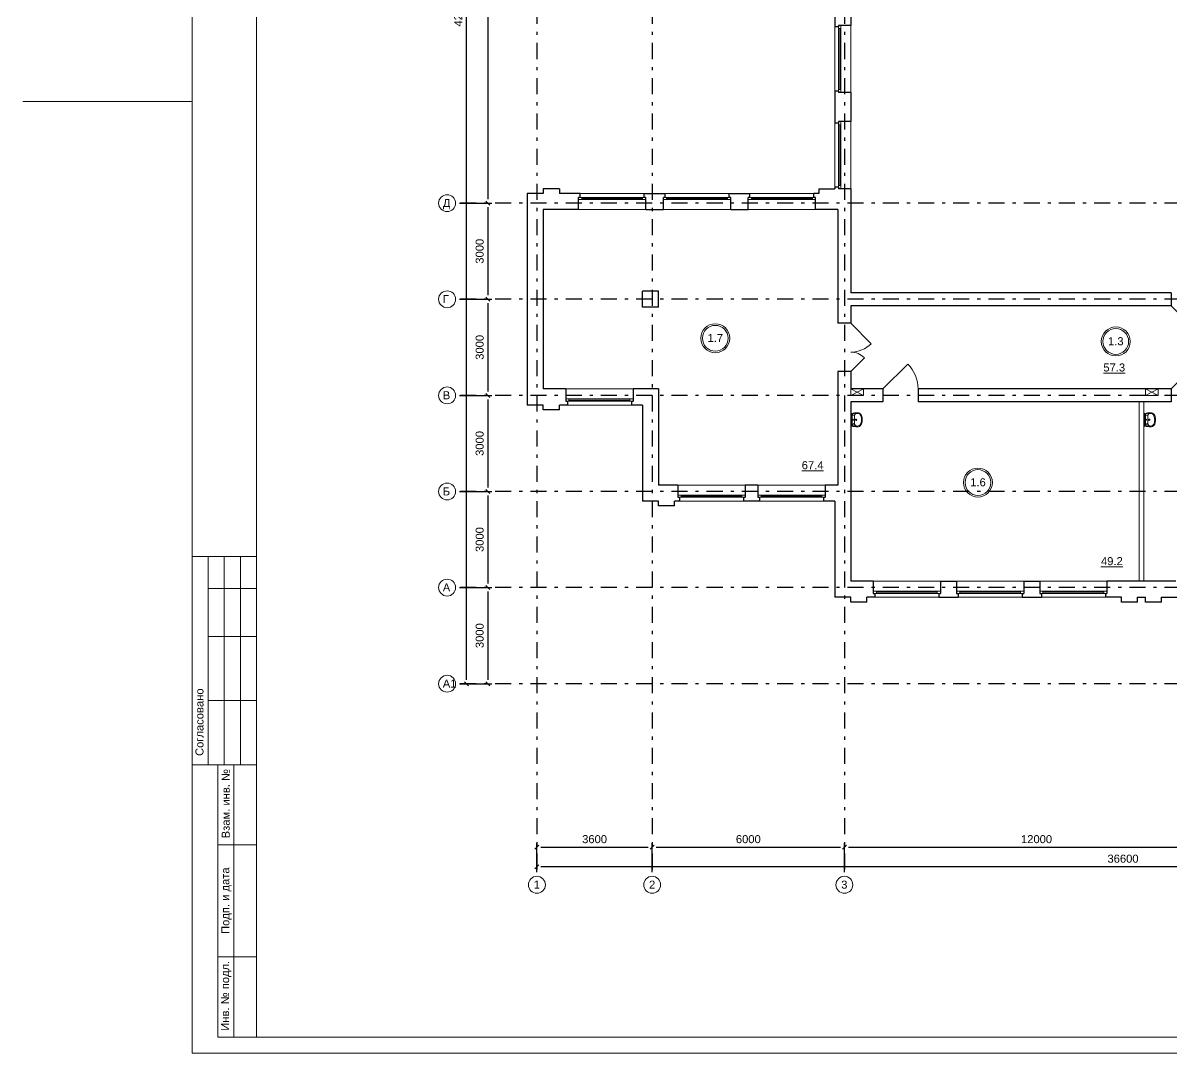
# Model space of a CAD drawing. Header units: metres. Extents: x -306 to 273, y -329 to 512.
# Drawn here: x -305.96 to -270.11, y 289.38 to 321.53 of the extents above; entities that cross this region are included whole.
import ezdxf
from ezdxf.enums import TextEntityAlignment as Align

# ---------------------------------------------------------------- set-up
doc = ezdxf.new("R2010")
doc.units = ezdxf.units.M
doc.header["$MEASUREMENT"] = 0
doc.linetypes.add('( Dashdot )', pattern=[1.001, 0.5, -0.25, 0.001, -0.25])
doc.layers.get('DEFPOINTS').update_dxf_attribs({"lineweight": 0})
doc.layers.add('Level 50', color=7, linetype='Continuous', lineweight=0)
doc.layers.add('Level 63', color=7, linetype='Continuous', lineweight=0)
doc.styles.add('Standard_0', font='arial.ttf')
doc.styles.add('Style-Arial', font='arial.ttf')
doc.dimstyles.get("Standard").update_dxf_attribs({"dimtxt": 0.00018, "dimasz": 0.00018, "dimexe": 0.0002, "dimexo": 0.0625, "dimgap": 9e-05, "dimtad": 0, "dimtih": 1, "dimtoh": 1, "dimdec": 4, "dimlfac": 1000, "dimzin": 0, "dimdsep": 46, "dimtxsty": 'Standard_0', "dimcen": 9e-05, "dimadec": 0, "dimazin": 0, "dimtfac": 1, "dimtdec": 4, "dimtofl": 0, "dimtmove": 0, "dimatfit": 0, "dimfxl": 0.01, "dimfxlon": 1, "dimtolj": 1, "dimtzin": 0, "dimarcsym": 0})

# ---------------------------------------------------------------- blocks, each defined once
blk = doc.blocks.new('*U1790')
at = {"color": 7, "linetype": 'Continuous', "lineweight": 13}
blk.add_line((-0.55, -0.389), (0.228, 0.389), dxfattribs=at)
at = {"color": 7, "linetype": 'Continuous', "lineweight": 0}
blk.add_arc((-0.55, -0.389), 1.1, 0, 45, dxfattribs=at)
blk = doc.blocks.new('ум9')
at = {"color": 252, "lineweight": 13}
for p, q in [((0.317, 0), (-0.317, 0)), ((-0.237, -0.059), (-0.19, -0.143)), ((0.228, -0.039), (-0.228, -0.039)), ((0.185, -0.156), (-0.171, -0.156)), ((0.046, -0.234), (-0.046, -0.234)), ((0.035, -0.08), (-0.035, -0.08)), ((0, -0.115), (0, -0.045)), ((0, -0.189), (0, -0.28)), ((0.237, -0.059), (0.19, -0.143))]:
    blk.add_line(p, q, dxfattribs=at)
for centre, radius in [((0, -0.234), 0.0351), ((0, -0.08), 0.0221), ((0, -0.234), 0.0221)]:
    blk.add_circle(centre, radius, dxfattribs=at)
for centre, radius, start, end in [((1.163, -0.334), 1.518, 167.32064, 178.65249), ((-0.135, -0.304), 0.22, 178.31195, 234.10428), ((-0.355, -0.298), 0.00065, 358.31195, 358.65249), ((0.089, -0.267), 0.429, 154.59774, 180.33488), ((-0.317, -0.001), 0.00065, 90, 167.32064), ((-0.135, -0.303), 0.18, 141.05038, 245.27182), ((-0.228, -0.117), 0.078, 90, 154.59774), ((-0.135, -0.303), 0.193, 141.05038, 147.74931), ((-0.181, -0.302), 0.159, 98.71112, 129.94245), ((-0.181, -0.302), 0.146, 86.15482, 129.94245), ((-0.035, -0.093), 0.452, 239.6448, 267.53684), ((-0.035, -0.093), 0.413, 244.88977, 267.53684), ((0, 0.104), 0.65, 265.1692, 274.8308), ((0, 0.104), 0.611, 265.1692, 274.8308), ((0.035, -0.093), 0.413, 272.46316, 300.3552), ((0.035, -0.093), 0.452, 272.46316, 300.3552), ((0.181, -0.302), 0.146, 50.05755, 93.84518), ((0.181, -0.302), 0.159, 50.05755, 81.28888), ((0.135, -0.303), 0.18, 294.72818, 38.94962), ((0.228, -0.117), 0.078, 25.40226, 90), ((0.135, -0.304), 0.22, 305.89572, 1.68805), ((0.135, -0.303), 0.193, 32.25069, 38.94962), ((-0.089, -0.267), 0.429, 359.66512, 25.40226), ((0.317, -0.001), 0.00065, 12.67936, 90), ((-1.163, -0.334), 1.518, 1.34751, 12.67936), ((0.355, -0.298), 0.00065, 181.34751, 181.68805)]:
    blk.add_arc(centre, radius, start, end, dxfattribs=at)
blk = doc.blocks.new('_Oblique-1')
at = {"color": 0, "linetype": 'ByBlock', "lineweight": -2}
blk.add_line((0.5, 0.5), (-0.5, -0.5), dxfattribs=at)
blk = doc.blocks.new('*D2295')
at = {"color": 0, "linetype": 'Continuous', "lineweight": -2, "transparency": 16777216}
for p, q in [((-289.91, 295.021), (-289.91, 295.927)), ((-289.785, 295.802), (-286.435, 295.802)), ((-286.31, 295.021), (-286.31, 295.927))]:
    blk.add_line(p, q, dxfattribs=at)
at = {"layer": 'DEFPOINTS', "color": 0, "linetype": 'Continuous', "lineweight": 0, "transparency": 16777216}
for p in [(-286.31, 295.802), (-289.91, 294.896), (-286.31, 294.896)]:
    blk.add_point(p, dxfattribs=at)
at = {"color": 0, "linetype": 'Continuous', "lineweight": -2, "transparency": 16777216, "xscale": 0.125, "yscale": 0.125, "zscale": 0.125, "rotation": 180}
blk.add_blockref('_Oblique-1', (-289.91, 295.802), dxfattribs=at)
at = {"color": 0, "linetype": 'Continuous', "lineweight": -2, "transparency": 16777216, "xscale": 0.125, "yscale": 0.125, "zscale": 0.125}
blk.add_blockref('_Oblique-1', (-286.31, 295.802), dxfattribs=at)
at = {"color": 0, "linetype": 'Continuous', "lineweight": 0, "transparency": 16777216, "insert": (-288.11, 296.055), "char_height": 0.25, "attachment_point": 5, "style": 'Style-Arial'}
blk.add_mtext('\\A1;3600', dxfattribs=at)
blk = doc.blocks.new('*D2296')
at = {"color": 0, "linetype": 'Continuous', "lineweight": -2, "transparency": 16777216}
for p, q in [((-289.91, 295.021), (-289.91, 295.318)), ((-253.435, 295.193), (-289.785, 295.193)), ((-253.31, 295.021), (-253.31, 295.318))]:
    blk.add_line(p, q, dxfattribs=at)
at = {"layer": 'DEFPOINTS', "color": 0, "linetype": 'Continuous', "lineweight": 0, "transparency": 16777216}
for p in [(-289.91, 295.193), (-289.91, 294.896), (-253.31, 294.896)]:
    blk.add_point(p, dxfattribs=at)
at = {"color": 0, "linetype": 'Continuous', "lineweight": -2, "transparency": 16777216, "xscale": 0.125, "yscale": 0.125, "zscale": 0.125, "rotation": 180}
blk.add_blockref('_Oblique-1', (-289.91, 295.193), dxfattribs=at)
at = {"color": 0, "linetype": 'Continuous', "lineweight": -2, "transparency": 16777216, "xscale": 0.125, "yscale": 0.125, "zscale": 0.125}
blk.add_blockref('_Oblique-1', (-253.31, 295.193), dxfattribs=at)
at = {"color": 0, "linetype": 'Continuous', "lineweight": 0, "transparency": 16777216, "insert": (-271.61, 295.446), "char_height": 0.25, "attachment_point": 5, "style": 'Style-Arial'}
blk.add_mtext('\\A1;36600', dxfattribs=at)
blk = doc.blocks.new('*D2298')
at = {"color": 0, "linetype": 'Continuous', "lineweight": -2, "transparency": 16777216}
for p, q in [((-292.327, 342.908), (-291.989, 342.908)), ((-292.114, 301.033), (-292.114, 342.783)), ((-292.327, 300.908), (-291.989, 300.908))]:
    blk.add_line(p, q, dxfattribs=at)
at = {"layer": 'DEFPOINTS', "color": 0, "linetype": 'Continuous', "lineweight": 0, "transparency": 16777216}
for p in [(-292.452, 342.908), (-292.114, 342.908), (-292.452, 300.908)]:
    blk.add_point(p, dxfattribs=at)
at = {"color": 0, "linetype": 'Continuous', "lineweight": -2, "transparency": 16777216, "xscale": 0.125, "yscale": 0.125, "zscale": 0.125}
for p, rotation in [((-292.114, 342.908), 90), ((-292.114, 300.908), 270)]:
    blk.add_blockref('_Oblique-1', p, dxfattribs=dict(at, rotation=rotation))
at = {"color": 0, "linetype": 'Continuous', "lineweight": 0, "transparency": 16777216, "insert": (-292.367, 321.908), "char_height": 0.25, "attachment_point": 5, "rotation": 90, "style": 'Style-Arial'}
blk.add_mtext('\\A1;42000', dxfattribs=at)
blk = doc.blocks.new('*U1662')
at = {"color": 7, "linetype": 'Continuous', "lineweight": 0}
blk.add_line((-42.05, 0), (-47.337, 0), dxfattribs=at)
at = {"color": 7, "linetype": 'Continuous', "lineweight": 0, "flags": 128}
blk.add_lwpolyline([(42.05, 29.7), (42.05, -29.7), (-42.05, -29.7), (-42.05, 29.7), (42.05, 29.7)], close=True, dxfattribs=at)
at = {"layer": 'Level 50', "color": 7, "linetype": 'Continuous', "lineweight": 13}
for p, q in [((-40.05, 29.2), (-40.05, -29.2)), ((41.55, -29.2), (-41.25, -29.2))]:
    blk.add_line(p, q, dxfattribs=at)
at = {"layer": 'Level 63', "color": 7, "linetype": 'Continuous', "lineweight": 13}
for p, q in [((-42.05, -14.2), (-40.05, -14.2)), ((-42.05, -14.2), (-42.05, -20.7)), ((-41.55, -14.2), (-41.55, -20.7)), ((-41.05, -14.2), (-41.05, -20.7)), ((-40.55, -14.2), (-40.55, -20.7)), ((-41.55, -15.2), (-40.05, -15.2)), ((-41.55, -16.7), (-40.05, -16.7)), ((-41.55, -18.7), (-40.05, -18.7)), ((-42.05, -20.7), (-40.05, -20.7)), ((-41.25, -20.7), (-40.05, -20.7)), ((-40.75, -29.2), (-40.75, -20.7)), ((-41.25, -23.2), (-40.05, -23.2)), ((-41.25, -26.7), (-40.05, -26.7))]:
    blk.add_line(p, q, dxfattribs=at)
at = {"layer": 'Level 63', "color": 7, "linetype": 'Continuous', "lineweight": 13, "flags": 128}
blk.add_lwpolyline([(-41.25, -29.2), (-41.25, -20.7)], dxfattribs=at)
at = {"layer": 'Level 63', "color": 7, "linetype": 'Continuous', "lineweight": 0, "style": 'Style-Arial'}
for s, p in [('Согласовано', (-41.826, -19.373)), ('Взам. инв. №', (-41.007, -21.916)), ('Подп. и дата', (-41.02, -24.945)), ('Инв. № подл.', (-41.025, -27.913))]:
    blk.add_text(s, height=0.25002, rotation=90, dxfattribs=at).set_placement(p, align=Align.MIDDLE_CENTER)
blk = doc.blocks.new('*U1747')
at = {"color": 7, "linetype": 'Continuous', "lineweight": 13}
for radius in [0.452, 0.402]:
    blk.add_circle((0, 0), radius, dxfattribs=at)
at = {"color": 7, "linetype": 'Continuous', "lineweight": 13, "style": 'Style-Arial'}
blk.add_text('1.3', height=0.25, dxfattribs=at).set_placement((-0.242, 0.133), align=Align.TOP_LEFT)
blk = doc.blocks.new('*U1773')
at = {"color": 7, "linetype": 'Continuous', "lineweight": 13}
for radius in [0.452, 0.402]:
    blk.add_circle((0, 0), radius, dxfattribs=at)
at = {"color": 7, "linetype": 'Continuous', "lineweight": 13, "style": 'Style-Arial'}
blk.add_text('1.6', height=0.25, dxfattribs=at).set_placement((-0.242, 0.133), align=Align.TOP_LEFT)
blk = doc.blocks.new('*U1772')
at = {"color": 7, "linetype": 'Continuous', "lineweight": 13}
for radius in [0.452, 0.402]:
    blk.add_circle((0, 0), radius, dxfattribs=at)
at = {"color": 7, "linetype": 'Continuous', "lineweight": 13, "style": 'Style-Arial'}
blk.add_text('1.7', height=0.25, dxfattribs=at).set_placement((-0.242, 0.133), align=Align.TOP_LEFT)
blk = doc.blocks.new('*U1792')
at = {"color": 7, "linetype": 'Continuous', "lineweight": 13}
for p, q in [((-0.2, 0.1), (0.2, -0.1)), ((0.2, 0.1), (-0.2, -0.1))]:
    blk.add_line(p, q, dxfattribs=at)
at = {"color": 7, "linetype": 'Continuous', "lineweight": 13, "flags": 128}
blk.add_lwpolyline([(-0.2, 0.1), (-0.2, -0.1), (0.2, -0.1), (0.2, 0.1), (-0.2, 0.1)], close=True, dxfattribs=at)
blk = doc.blocks.new('*D2429')
at = {"color": 0, "linetype": 'Continuous', "lineweight": -2, "transparency": 16777216}
for p, q in [((-286.31, 295.021), (-286.31, 295.927)), ((-286.185, 295.802), (-280.435, 295.802)), ((-280.31, 295.021), (-280.31, 295.927))]:
    blk.add_line(p, q, dxfattribs=at)
at = {"layer": 'DEFPOINTS', "color": 0, "linetype": 'Continuous', "lineweight": 0, "transparency": 16777216}
for p in [(-280.31, 295.802), (-286.31, 294.896), (-280.31, 294.896)]:
    blk.add_point(p, dxfattribs=at)
at = {"color": 0, "linetype": 'Continuous', "lineweight": -2, "transparency": 16777216, "xscale": 0.125, "yscale": 0.125, "zscale": 0.125, "rotation": 180}
blk.add_blockref('_Oblique-1', (-286.31, 295.802), dxfattribs=at)
at = {"color": 0, "linetype": 'Continuous', "lineweight": -2, "transparency": 16777216, "xscale": 0.125, "yscale": 0.125, "zscale": 0.125}
blk.add_blockref('_Oblique-1', (-280.31, 295.802), dxfattribs=at)
at = {"color": 0, "linetype": 'Continuous', "lineweight": 0, "transparency": 16777216, "insert": (-283.31, 296.055), "char_height": 0.25, "attachment_point": 5, "style": 'Style-Arial'}
blk.add_mtext('\\A1;6000', dxfattribs=at)
blk = doc.blocks.new('*D2430')
at = {"color": 0, "linetype": 'Continuous', "lineweight": -2, "transparency": 16777216}
for p, q in [((-280.31, 295.021), (-280.31, 295.927)), ((-280.185, 295.802), (-268.435, 295.802)), ((-268.31, 295.021), (-268.31, 295.927))]:
    blk.add_line(p, q, dxfattribs=at)
at = {"layer": 'DEFPOINTS', "color": 0, "linetype": 'Continuous', "lineweight": 0, "transparency": 16777216}
for p in [(-268.31, 295.802), (-280.31, 294.896), (-268.31, 294.896)]:
    blk.add_point(p, dxfattribs=at)
at = {"color": 0, "linetype": 'Continuous', "lineweight": -2, "transparency": 16777216, "xscale": 0.125, "yscale": 0.125, "zscale": 0.125, "rotation": 180}
blk.add_blockref('_Oblique-1', (-280.31, 295.802), dxfattribs=at)
at = {"color": 0, "linetype": 'Continuous', "lineweight": -2, "transparency": 16777216, "xscale": 0.125, "yscale": 0.125, "zscale": 0.125}
blk.add_blockref('_Oblique-1', (-268.31, 295.802), dxfattribs=at)
at = {"color": 0, "linetype": 'Continuous', "lineweight": 0, "transparency": 16777216, "insert": (-274.31, 296.055), "char_height": 0.25, "attachment_point": 5, "style": 'Style-Arial'}
blk.add_mtext('\\A1;12000', dxfattribs=at)
blk = doc.blocks.new('*D2435')
at = {"color": 0, "linetype": 'Continuous', "lineweight": -2, "transparency": 16777216}
for p, q in [((-292.327, 336.908), (-291.32, 336.908)), ((-291.445, 336.783), (-291.445, 316.033)), ((-292.327, 315.908), (-291.32, 315.908))]:
    blk.add_line(p, q, dxfattribs=at)
at = {"layer": 'DEFPOINTS', "color": 0, "linetype": 'Continuous', "lineweight": 0, "transparency": 16777216}
for p in [(-292.452, 336.908), (-292.452, 315.908), (-291.445, 315.908)]:
    blk.add_point(p, dxfattribs=at)
at = {"color": 0, "linetype": 'Continuous', "lineweight": -2, "transparency": 16777216, "xscale": 0.125, "yscale": 0.125, "zscale": 0.125}
for p, rotation in [((-291.445, 336.908), 90), ((-291.445, 315.908), 270)]:
    blk.add_blockref('_Oblique-1', p, dxfattribs=dict(at, rotation=rotation))
at = {"color": 0, "linetype": 'Continuous', "lineweight": 0, "transparency": 16777216, "insert": (-291.698, 326.408), "char_height": 0.25, "attachment_point": 5, "rotation": 90, "style": 'Style-Arial'}
blk.add_mtext('\\A1;21000', dxfattribs=at)
blk = doc.blocks.new('*D2436')
at = {"color": 0, "linetype": 'Continuous', "lineweight": -2, "transparency": 16777216}
for p, q in [((-292.327, 315.908), (-291.32, 315.908)), ((-291.445, 315.783), (-291.445, 313.033)), ((-292.327, 312.908), (-291.32, 312.908))]:
    blk.add_line(p, q, dxfattribs=at)
at = {"layer": 'DEFPOINTS', "color": 0, "linetype": 'Continuous', "lineweight": 0, "transparency": 16777216}
for p in [(-292.452, 315.908), (-292.452, 312.908), (-291.445, 312.908)]:
    blk.add_point(p, dxfattribs=at)
at = {"color": 0, "linetype": 'Continuous', "lineweight": -2, "transparency": 16777216, "xscale": 0.125, "yscale": 0.125, "zscale": 0.125}
for p, rotation in [((-291.445, 315.908), 90), ((-291.445, 312.908), 270)]:
    blk.add_blockref('_Oblique-1', p, dxfattribs=dict(at, rotation=rotation))
at = {"color": 0, "linetype": 'Continuous', "lineweight": 0, "transparency": 16777216, "insert": (-291.698, 314.408), "char_height": 0.25, "attachment_point": 5, "rotation": 90, "style": 'Style-Arial'}
blk.add_mtext('\\A1;3000', dxfattribs=at)
blk = doc.blocks.new('*D2437')
at = {"color": 0, "linetype": 'Continuous', "lineweight": -2, "transparency": 16777216}
for p, q in [((-292.327, 312.908), (-291.32, 312.908)), ((-291.445, 312.783), (-291.445, 310.033)), ((-292.327, 309.908), (-291.32, 309.908))]:
    blk.add_line(p, q, dxfattribs=at)
at = {"layer": 'DEFPOINTS', "color": 0, "linetype": 'Continuous', "lineweight": 0, "transparency": 16777216}
for p in [(-292.452, 312.908), (-292.452, 309.908), (-291.445, 309.908)]:
    blk.add_point(p, dxfattribs=at)
at = {"color": 0, "linetype": 'Continuous', "lineweight": -2, "transparency": 16777216, "xscale": 0.125, "yscale": 0.125, "zscale": 0.125}
for p, rotation in [((-291.445, 312.908), 90), ((-291.445, 309.908), 270)]:
    blk.add_blockref('_Oblique-1', p, dxfattribs=dict(at, rotation=rotation))
at = {"color": 0, "linetype": 'Continuous', "lineweight": 0, "transparency": 16777216, "insert": (-291.698, 311.408), "char_height": 0.25, "attachment_point": 5, "rotation": 90, "style": 'Style-Arial'}
blk.add_mtext('\\A1;3000', dxfattribs=at)
blk = doc.blocks.new('*D2438')
at = {"color": 0, "linetype": 'Continuous', "lineweight": -2, "transparency": 16777216}
for p, q in [((-292.327, 309.908), (-291.32, 309.908)), ((-291.445, 309.783), (-291.445, 307.033)), ((-292.327, 306.908), (-291.32, 306.908))]:
    blk.add_line(p, q, dxfattribs=at)
at = {"layer": 'DEFPOINTS', "color": 0, "linetype": 'Continuous', "lineweight": 0, "transparency": 16777216}
for p in [(-292.452, 309.908), (-292.452, 306.908), (-291.445, 306.908)]:
    blk.add_point(p, dxfattribs=at)
at = {"color": 0, "linetype": 'Continuous', "lineweight": -2, "transparency": 16777216, "xscale": 0.125, "yscale": 0.125, "zscale": 0.125}
for p, rotation in [((-291.445, 309.908), 90), ((-291.445, 306.908), 270)]:
    blk.add_blockref('_Oblique-1', p, dxfattribs=dict(at, rotation=rotation))
at = {"color": 0, "linetype": 'Continuous', "lineweight": 0, "transparency": 16777216, "insert": (-291.698, 308.408), "char_height": 0.25, "attachment_point": 5, "rotation": 90, "style": 'Style-Arial'}
blk.add_mtext('\\A1;3000', dxfattribs=at)
blk = doc.blocks.new('*D2448')
at = {"color": 0, "linetype": 'Continuous', "lineweight": -2, "transparency": 16777216}
for p, q in [((-292.327, 306.908), (-291.32, 306.908)), ((-291.445, 306.783), (-291.445, 304.033)), ((-292.327, 303.908), (-291.32, 303.908))]:
    blk.add_line(p, q, dxfattribs=at)
at = {"layer": 'DEFPOINTS', "color": 0, "linetype": 'Continuous', "lineweight": 0, "transparency": 16777216}
for p in [(-292.452, 306.908), (-292.452, 303.908), (-291.445, 303.908)]:
    blk.add_point(p, dxfattribs=at)
at = {"color": 0, "linetype": 'Continuous', "lineweight": -2, "transparency": 16777216, "xscale": 0.125, "yscale": 0.125, "zscale": 0.125}
for p, rotation in [((-291.445, 306.908), 90), ((-291.445, 303.908), 270)]:
    blk.add_blockref('_Oblique-1', p, dxfattribs=dict(at, rotation=rotation))
at = {"color": 0, "linetype": 'Continuous', "lineweight": 0, "transparency": 16777216, "insert": (-291.698, 305.408), "char_height": 0.25, "attachment_point": 5, "rotation": 90, "style": 'Style-Arial'}
blk.add_mtext('\\A1;3000', dxfattribs=at)
blk = doc.blocks.new('*D2449')
at = {"color": 0, "linetype": 'Continuous', "lineweight": -2, "transparency": 16777216}
for p, q in [((-292.327, 303.908), (-291.32, 303.908)), ((-291.445, 303.783), (-291.445, 301.033)), ((-292.327, 300.908), (-291.32, 300.908))]:
    blk.add_line(p, q, dxfattribs=at)
at = {"layer": 'DEFPOINTS', "color": 0, "linetype": 'Continuous', "lineweight": 0, "transparency": 16777216}
for p in [(-292.452, 303.908), (-292.452, 300.908), (-291.445, 300.908)]:
    blk.add_point(p, dxfattribs=at)
at = {"color": 0, "linetype": 'Continuous', "lineweight": -2, "transparency": 16777216, "xscale": 0.125, "yscale": 0.125, "zscale": 0.125}
for p, rotation in [((-291.445, 303.908), 90), ((-291.445, 300.908), 270)]:
    blk.add_blockref('_Oblique-1', p, dxfattribs=dict(at, rotation=rotation))
at = {"color": 0, "linetype": 'Continuous', "lineweight": 0, "transparency": 16777216, "insert": (-291.698, 302.408), "char_height": 0.25, "attachment_point": 5, "rotation": 90, "style": 'Style-Arial'}
blk.add_mtext('\\A1;3000', dxfattribs=at)

msp = doc.modelspace()

# ---------------------------------------------------------------- linework, layer by layer
at = {"color": 1, "linetype": '( Dashdot )'}
for p, q in [((-289.91041645, 342.90830687), (-289.91041645, 294.89642885)), ((-286.31041645, 342.90830687), (-286.31041645, 294.89642885)), ((-280.31041645, 342.90830687), (-280.31041645, 294.89642885)), ((-253.31041645, 315.90830687), (-292.45235175, 315.90830687)), ((-253.31041645, 312.90830687), (-292.45235175, 312.90830687)), ((-253.31041645, 309.90830687), (-292.45235175, 309.90830687)), ((-253.31041645, 306.90830687), (-292.45235175, 306.90830687)), ((-253.31041645, 303.90830687), (-292.45235175, 303.90830687)), ((-253.31041645, 300.90830687), (-292.45235175, 300.90830687))]:
    msp.add_line(p, q, dxfattribs=at)
at = {"color": 7, "linetype": 'Continuous', "lineweight": 30}
for p, q in [((-280.61041645, 322.40830687), (-280.61041645, 321.40830687)), ((-280.11041645, 322.35830687), (-280.11041645, 321.45830687)), ((-280.49041645, 321.40830687), (-280.61041645, 321.40830687)), ((-280.11041645, 321.45830687), (-280.49041645, 321.45830687)), ((-280.49041645, 321.45830687), (-280.49041645, 321.40830687)), ((-280.49041645, 319.40830687), (-280.61041645, 319.40830687)), ((-280.61041645, 319.40830687), (-280.61041645, 318.40830687)), ((-280.49041645, 319.40830687), (-280.49041645, 319.35830687)), ((-280.11041645, 319.35830687), (-280.49041645, 319.35830687)), ((-280.11041645, 319.35830687), (-280.11041645, 318.45830687)), ((-280.49041645, 318.40830687), (-280.61041645, 318.40830687)), ((-280.11041645, 318.45830687), (-280.49041645, 318.45830687)), ((-280.49041645, 318.45830687), (-280.49041645, 318.40830687)), ((-290.21041645, 316.20830687), (-290.21041645, 309.60830687)), ((-289.71041645, 316.20830687), (-290.21041645, 316.20830687)), ((-289.71041645, 316.35830687), (-289.71041645, 316.20830687)), ((-289.21041645, 316.35830687), (-289.71041645, 316.35830687)), ((-289.21041645, 316.35830687), (-289.21041645, 316.20830687)), ((-288.56041645, 316.20830687), (-289.21041645, 316.20830687)), ((-288.56041645, 316.08830687), (-288.56041645, 316.20830687)), ((-286.56041645, 316.08830687), (-286.56041645, 316.20830687)), ((-286.56041645, 316.20830687), (-285.91041645, 316.20830687)), ((-285.91041645, 316.08830687), (-285.91041645, 316.20830687)), ((-283.91041645, 316.08830687), (-283.91041645, 316.20830687)), ((-283.91041645, 316.20830687), (-283.26041645, 316.20830687)), ((-283.26041645, 316.08830687), (-283.26041645, 316.20830687)), ((-281.11041645, 316.20830687), (-281.26041645, 316.20830687)), ((-281.26041645, 316.08830687), (-281.26041645, 316.20830687)), ((-281.11041645, 316.35830687), (-280.61041645, 316.35830687)), ((-281.11041645, 316.35830687), (-281.11041645, 316.20830687)), ((-280.61041645, 316.40830687), (-280.61041645, 316.35830687)), ((-280.49041645, 316.40830687), (-280.61041645, 316.40830687)), ((-280.49041645, 316.40830687), (-280.49041645, 316.35830687)), ((-280.11041645, 316.35830687), (-280.49041645, 316.35830687)), ((-280.11041645, 316.35830687), (-280.11041645, 313.10830687)), ((-288.61041645, 315.70830687), (-288.61041645, 316.08830687)), ((-288.56041645, 316.08830687), (-288.61041645, 316.08830687)), ((-286.51041645, 316.08830687), (-286.56041645, 316.08830687)), ((-286.51041645, 315.70830687), (-286.51041645, 316.08830687)), ((-285.96041645, 315.70830687), (-285.96041645, 316.08830687)), ((-285.91041645, 316.08830687), (-285.96041645, 316.08830687)), ((-283.86041645, 316.08830687), (-283.91041645, 316.08830687)), ((-283.86041645, 315.70830687), (-283.86041645, 316.08830687)), ((-283.31041645, 315.70830687), (-283.31041645, 316.08830687)), ((-283.26041645, 316.08830687), (-283.31041645, 316.08830687)), ((-281.21041645, 316.08830687), (-281.26041645, 316.08830687)), ((-281.21041645, 315.70830687), (-281.21041645, 316.08830687)), ((-289.71041645, 315.70830687), (-289.71041645, 310.10830687)), ((-288.61041645, 315.70830687), (-289.71041645, 315.70830687)), ((-286.51041645, 315.70830687), (-285.96041645, 315.70830687)), ((-283.86041645, 315.70830687), (-283.31041645, 315.70830687)), ((-280.51041645, 315.70830687), (-281.21041645, 315.70830687)), ((-280.51041645, 315.70830687), (-280.51041645, 312.15830687)), ((-286.61041645, 312.65830687), (-286.61041645, 313.15830687)), ((-286.11041645, 313.15830687), (-286.61041645, 313.15830687)), ((-286.11041645, 312.65830687), (-286.11041645, 313.15830687)), ((-270.11041645, 313.10830687), (-280.11041645, 313.10830687)), ((-270.11041645, 313.10830687), (-270.11041645, 312.70830687)), ((-286.11041645, 312.65830687), (-286.61041645, 312.65830687)), ((-270.11041645, 312.70830687), (-280.11041645, 312.70830687)), ((-280.11041645, 312.70830687), (-280.11041645, 312.15830687)), ((-280.11041645, 312.15830687), (-280.51041645, 312.15830687)), ((-280.11041645, 310.65830687), (-280.51041645, 310.65830687)), ((-280.51041645, 310.65830687), (-280.51041645, 307.10830687)), ((-280.11041645, 310.65830687), (-280.11041645, 310.10830687)), ((-289.01041645, 310.10830687), (-289.71041645, 310.10830687)), ((-289.01041645, 310.10830687), (-289.01041645, 309.72830687)), ((-286.11041645, 310.10830687), (-286.91041645, 310.10830687)), ((-286.91041645, 310.10830687), (-286.91041645, 309.72830687)), ((-286.11041645, 310.10830687), (-286.11041645, 307.10830687)), ((-279.11041645, 310.10830687), (-280.11041645, 310.10830687)), ((-279.11041645, 310.10830687), (-279.11041645, 309.70830687)), ((-278.01041645, 310.10830687), (-278.01041645, 309.70830687)), ((-270.11041645, 310.10830687), (-278.01041645, 310.10830687)), ((-270.11041645, 310.10830687), (-270.11041645, 309.70830687)), ((-289.71041645, 309.60830687), (-290.21041645, 309.60830687)), ((-289.71041645, 309.45830687), (-289.71041645, 309.60830687)), ((-289.21041645, 309.45830687), (-289.71041645, 309.45830687)), ((-289.21041645, 309.45830687), (-289.21041645, 309.60830687)), ((-288.96041645, 309.60830687), (-289.21041645, 309.60830687)), ((-289.01041645, 309.72830687), (-288.96041645, 309.72830687)), ((-288.96041645, 309.72830687), (-288.96041645, 309.60830687)), ((-286.96041645, 309.72830687), (-286.96041645, 309.60830687)), ((-286.96041645, 309.72830687), (-286.91041645, 309.72830687)), ((-286.61041645, 309.60830687), (-286.96041645, 309.60830687)), ((-286.61041645, 309.60830687), (-286.61041645, 306.60830687)), ((-280.11041645, 309.70830687), (-280.11041645, 304.10830687)), ((-279.11041645, 309.70830687), (-280.11041645, 309.70830687)), ((-270.11041645, 309.70830687), (-278.01041645, 309.70830687)), ((-285.51041645, 307.10830687), (-286.11041645, 307.10830687)), ((-285.51041645, 307.10830687), (-285.51041645, 306.72830687)), ((-283.41041645, 307.10830687), (-283.41041645, 306.72830687)), ((-283.01041645, 307.10830687), (-283.41041645, 307.10830687)), ((-283.01041645, 307.10830687), (-283.01041645, 306.72830687)), ((-280.51041645, 307.10830687), (-280.91041645, 307.10830687)), ((-280.91041645, 307.10830687), (-280.91041645, 306.72830687)), ((-286.11041645, 306.60830687), (-286.61041645, 306.60830687)), ((-286.11041645, 306.45830687), (-286.11041645, 306.60830687)), ((-285.61041645, 306.45830687), (-285.61041645, 306.60830687)), ((-285.46041645, 306.60830687), (-285.61041645, 306.60830687)), ((-285.51041645, 306.72830687), (-285.46041645, 306.72830687)), ((-285.46041645, 306.72830687), (-285.46041645, 306.60830687)), ((-283.46041645, 306.72830687), (-283.46041645, 306.60830687)), ((-283.46041645, 306.72830687), (-283.41041645, 306.72830687)), ((-282.96041645, 306.60830687), (-283.46041645, 306.60830687)), ((-283.01041645, 306.72830687), (-282.96041645, 306.72830687)), ((-282.96041645, 306.72830687), (-282.96041645, 306.60830687)), ((-280.96041645, 306.72830687), (-280.96041645, 306.60830687)), ((-280.96041645, 306.72830687), (-280.91041645, 306.72830687)), ((-280.61041645, 306.60830687), (-280.96041645, 306.60830687)), ((-280.61041645, 306.60830687), (-280.61041645, 303.60830687)), ((-285.61041645, 306.45830687), (-286.11041645, 306.45830687)), ((-279.41041645, 304.10830687), (-280.11041645, 304.10830687)), ((-279.41041645, 304.10830687), (-279.41041645, 303.72830687)), ((-277.31041645, 304.10830687), (-277.31041645, 303.72830687)), ((-277.31041645, 304.10830687), (-276.81041645, 304.10830687)), ((-276.81041645, 304.10830687), (-276.81041645, 303.72830687)), ((-274.71041645, 304.10830687), (-274.71041645, 303.72830687)), ((-274.71041645, 304.10830687), (-274.21041645, 304.10830687)), ((-274.21041645, 304.10830687), (-274.21041645, 303.72830687)), ((-272.11041645, 304.10830687), (-272.11041645, 303.72830687)), ((-269.96041645, 304.10830687), (-272.11041645, 304.10830687)), ((-279.41041645, 303.72830687), (-279.36041645, 303.72830687)), ((-279.36041645, 303.72830687), (-279.36041645, 303.60830687)), ((-277.36041645, 303.72830687), (-277.36041645, 303.60830687)), ((-277.36041645, 303.72830687), (-277.31041645, 303.72830687)), ((-276.81041645, 303.72830687), (-276.76041645, 303.72830687)), ((-276.76041645, 303.72830687), (-276.76041645, 303.60830687)), ((-274.76041645, 303.72830687), (-274.76041645, 303.60830687)), ((-274.76041645, 303.72830687), (-274.71041645, 303.72830687)), ((-274.21041645, 303.72830687), (-274.16041645, 303.72830687)), ((-274.16041645, 303.72830687), (-274.16041645, 303.60830687)), ((-272.16041645, 303.72830687), (-272.16041645, 303.60830687)), ((-272.16041645, 303.72830687), (-272.11041645, 303.72830687)), ((-280.11041645, 303.60830687), (-280.61041645, 303.60830687)), ((-280.11041645, 303.45830687), (-280.11041645, 303.60830687)), ((-279.61041645, 303.45830687), (-280.11041645, 303.45830687)), ((-279.61041645, 303.45830687), (-279.61041645, 303.60830687)), ((-279.36041645, 303.60830687), (-279.61041645, 303.60830687)), ((-277.36041645, 303.60830687), (-276.76041645, 303.60830687)), ((-274.76041645, 303.60830687), (-274.16041645, 303.60830687)), ((-271.66041645, 303.60830687), (-272.16041645, 303.60830687)), ((-271.66041645, 303.45830687), (-271.66041645, 303.60830687)), ((-271.16041645, 303.45830687), (-271.66041645, 303.45830687)), ((-271.16041645, 303.45830687), (-271.16041645, 303.60830687)), ((-271.16041645, 303.60830687), (-270.91041645, 303.60830687)), ((-270.91041645, 303.45830687), (-270.91041645, 303.60830687)), ((-270.41041645, 303.45830687), (-270.91041645, 303.45830687)), ((-270.41041645, 303.45830687), (-270.41041645, 303.60830687)), ((-270.41041645, 303.60830687), (-269.91041645, 303.60830687))]:
    msp.add_line(p, q, dxfattribs=at)
at = {"color": 7, "linetype": 'Continuous', "lineweight": 0}
for p, q in [((-280.61041645, 321.40830687), (-280.61041645, 319.40830687)), ((-280.45541645, 321.35830687), (-280.45541645, 319.45830687)), ((-280.11041645, 321.45830687), (-280.11041645, 319.35830687)), ((-280.61041645, 318.40830687), (-280.61041645, 316.40830687)), ((-280.45541645, 318.35830687), (-280.45541645, 316.45830687)), ((-280.11041645, 318.45830687), (-280.11041645, 316.35830687)), ((-286.56041645, 316.20830687), (-288.56041645, 316.20830687)), ((-283.91041645, 316.20830687), (-285.91041645, 316.20830687)), ((-281.26041645, 316.20830687), (-283.26041645, 316.20830687)), ((-286.61041645, 316.05330687), (-288.51041645, 316.05330687)), ((-283.96041645, 316.05330687), (-285.86041645, 316.05330687)), ((-281.31041645, 316.05330687), (-283.21041645, 316.05330687)), ((-286.51041645, 315.70830687), (-288.61041645, 315.70830687)), ((-283.86041645, 315.70830687), (-285.96041645, 315.70830687)), ((-281.21041645, 315.70830687), (-283.31041645, 315.70830687)), ((-289.01041645, 310.10830687), (-286.91041645, 310.10830687)), ((-288.91041645, 309.76330687), (-287.01041645, 309.76330687)), ((-288.96041645, 309.60830687), (-286.96041645, 309.60830687)), ((-285.51041645, 307.10830687), (-283.41041645, 307.10830687)), ((-283.01041645, 307.10830687), (-280.91041645, 307.10830687)), ((-285.46041645, 306.60830687), (-283.46041645, 306.60830687)), ((-285.41041645, 306.76330687), (-283.51041645, 306.76330687)), ((-282.96041645, 306.60830687), (-280.96041645, 306.60830687)), ((-282.91041645, 306.76330687), (-281.01041645, 306.76330687)), ((-279.41041645, 304.10830687), (-277.31041645, 304.10830687)), ((-276.81041645, 304.10830687), (-274.71041645, 304.10830687)), ((-274.21041645, 304.10830687), (-272.11041645, 304.10830687)), ((-279.31041645, 303.76330687), (-277.41041645, 303.76330687)), ((-276.71041645, 303.76330687), (-274.81041645, 303.76330687)), ((-274.11041645, 303.76330687), (-272.21041645, 303.76330687)), ((-279.36041645, 303.60830687), (-277.36041645, 303.60830687)), ((-276.76041645, 303.60830687), (-274.76041645, 303.60830687)), ((-274.16041645, 303.60830687), (-272.16041645, 303.60830687))]:
    msp.add_line(p, q, dxfattribs=at)
at = {"color": 7, "linetype": 'Continuous', "lineweight": 13}
for p, q in [((-270.11041645, 312.70830687), (-269.33259899, 311.93048941)), ((-280.11041645, 312.15830687), (-279.47402034, 311.52191077)), ((-280.11041645, 310.65830687), (-279.68615238, 311.08257094)), ((-271.11041645, 309.70830687), (-271.11041645, 304.10830687)), ((-270.96041645, 309.70830687), (-270.96041645, 304.10830687))]:
    msp.add_line(p, q, dxfattribs=at)
at = {"color": 7, "linetype": 'Continuous', "lineweight": 13, "flags": 128}
for points in [[(-280.42041645, 321.45830687), (-280.42041645, 321.35830687), (-280.49041645, 321.35830687), (-280.49041645, 321.45830687), (-280.42041645, 321.45830687)], [(-280.42041645, 319.45830687), (-280.42041645, 319.35830687), (-280.49041645, 319.35830687), (-280.49041645, 319.45830687), (-280.42041645, 319.45830687)], [(-280.42041645, 318.45830687), (-280.42041645, 318.35830687), (-280.49041645, 318.35830687), (-280.49041645, 318.45830687), (-280.42041645, 318.45830687)], [(-280.42041645, 316.45830687), (-280.42041645, 316.35830687), (-280.49041645, 316.35830687), (-280.49041645, 316.45830687), (-280.42041645, 316.45830687)], [(-288.51041645, 316.01830687), (-288.61041645, 316.01830687), (-288.61041645, 316.08830687), (-288.51041645, 316.08830687), (-288.51041645, 316.01830687)], [(-286.51041645, 316.01830687), (-286.61041645, 316.01830687), (-286.61041645, 316.08830687), (-286.51041645, 316.08830687), (-286.51041645, 316.01830687)], [(-285.86041645, 316.01830687), (-285.96041645, 316.01830687), (-285.96041645, 316.08830687), (-285.86041645, 316.08830687), (-285.86041645, 316.01830687)], [(-283.86041645, 316.01830687), (-283.96041645, 316.01830687), (-283.96041645, 316.08830687), (-283.86041645, 316.08830687), (-283.86041645, 316.01830687)], [(-283.21041645, 316.01830687), (-283.31041645, 316.01830687), (-283.31041645, 316.08830687), (-283.21041645, 316.08830687), (-283.21041645, 316.01830687)], [(-281.21041645, 316.01830687), (-281.31041645, 316.01830687), (-281.31041645, 316.08830687), (-281.21041645, 316.08830687), (-281.21041645, 316.01830687)], [(-289.01041645, 309.79830687), (-288.91041645, 309.79830687), (-288.91041645, 309.72830687), (-289.01041645, 309.72830687), (-289.01041645, 309.79830687)], [(-287.01041645, 309.79830687), (-286.91041645, 309.79830687), (-286.91041645, 309.72830687), (-287.01041645, 309.72830687), (-287.01041645, 309.79830687)], [(-285.51041645, 306.79830687), (-285.41041645, 306.79830687), (-285.41041645, 306.72830687), (-285.51041645, 306.72830687), (-285.51041645, 306.79830687)], [(-283.51041645, 306.79830687), (-283.41041645, 306.79830687), (-283.41041645, 306.72830687), (-283.51041645, 306.72830687), (-283.51041645, 306.79830687)], [(-283.01041645, 306.79830687), (-282.91041645, 306.79830687), (-282.91041645, 306.72830687), (-283.01041645, 306.72830687), (-283.01041645, 306.79830687)], [(-281.01041645, 306.79830687), (-280.91041645, 306.79830687), (-280.91041645, 306.72830687), (-281.01041645, 306.72830687), (-281.01041645, 306.79830687)], [(-279.41041645, 303.79830687), (-279.31041645, 303.79830687), (-279.31041645, 303.72830687), (-279.41041645, 303.72830687), (-279.41041645, 303.79830687)], [(-277.41041645, 303.79830687), (-277.31041645, 303.79830687), (-277.31041645, 303.72830687), (-277.41041645, 303.72830687), (-277.41041645, 303.79830687)], [(-276.81041645, 303.79830687), (-276.71041645, 303.79830687), (-276.71041645, 303.72830687), (-276.81041645, 303.72830687), (-276.81041645, 303.79830687)], [(-274.81041645, 303.79830687), (-274.71041645, 303.79830687), (-274.71041645, 303.72830687), (-274.81041645, 303.72830687), (-274.81041645, 303.79830687)], [(-274.21041645, 303.79830687), (-274.11041645, 303.79830687), (-274.11041645, 303.72830687), (-274.21041645, 303.72830687), (-274.21041645, 303.79830687)], [(-272.21041645, 303.79830687), (-272.11041645, 303.79830687), (-272.11041645, 303.72830687), (-272.21041645, 303.72830687), (-272.21041645, 303.79830687)]]:
    msp.add_lwpolyline(points, close=True, dxfattribs=at)
at = {"color": 7, "linetype": 'Continuous', "lineweight": 0, "flags": 128}
for points in [[(-280.49041645, 319.45830687), (-280.42041645, 319.45830687), (-280.42041645, 321.35830687), (-280.49041645, 321.35830687), (-280.49041645, 319.45830687)], [(-280.49041645, 316.45830687), (-280.42041645, 316.45830687), (-280.42041645, 318.35830687), (-280.49041645, 318.35830687), (-280.49041645, 316.45830687)], [(-288.51041645, 316.08830687), (-288.51041645, 316.01830687), (-286.61041645, 316.01830687), (-286.61041645, 316.08830687), (-288.51041645, 316.08830687)], [(-285.86041645, 316.08830687), (-285.86041645, 316.01830687), (-283.96041645, 316.01830687), (-283.96041645, 316.08830687), (-285.86041645, 316.08830687)], [(-283.21041645, 316.08830687), (-283.21041645, 316.01830687), (-281.31041645, 316.01830687), (-281.31041645, 316.08830687), (-283.21041645, 316.08830687)], [(-287.01041645, 309.72830687), (-287.01041645, 309.79830687), (-288.91041645, 309.79830687), (-288.91041645, 309.72830687), (-287.01041645, 309.72830687)], [(-283.51041645, 306.72830687), (-283.51041645, 306.79830687), (-285.41041645, 306.79830687), (-285.41041645, 306.72830687), (-283.51041645, 306.72830687)], [(-281.01041645, 306.72830687), (-281.01041645, 306.79830687), (-282.91041645, 306.79830687), (-282.91041645, 306.72830687), (-281.01041645, 306.72830687)], [(-277.41041645, 303.72830687), (-277.41041645, 303.79830687), (-279.31041645, 303.79830687), (-279.31041645, 303.72830687), (-277.41041645, 303.72830687)], [(-274.81041645, 303.72830687), (-274.81041645, 303.79830687), (-276.71041645, 303.79830687), (-276.71041645, 303.72830687), (-274.81041645, 303.72830687)], [(-272.21041645, 303.72830687), (-272.21041645, 303.79830687), (-274.11041645, 303.79830687), (-274.11041645, 303.72830687), (-272.21041645, 303.72830687)]]:
    msp.add_lwpolyline(points, close=True, dxfattribs=at)
at = {"color": 7, "linetype": 'Continuous', "lineweight": 13}
for centre in [(-292.7157072, 315.90830687), (-292.7157072, 312.90830687), (-292.7157072, 309.90830687), (-292.7157072, 306.90830687), (-292.7157072, 303.90830687), (-292.7157072, 300.90830687), (-289.91041645, 294.63307341), (-286.31041645, 294.63307341), (-280.31041645, 294.63307341)]:
    msp.add_circle(centre, 0.26335544, dxfattribs=at)
at = {"color": 7, "linetype": 'Continuous', "lineweight": 0}
for centre, radius, start, end in [((-280.11041645, 312.15830687), 0.9, 270, 315), ((-280.11041645, 310.65830687), 0.6, 45, 90)]:
    msp.add_arc(centre, radius, start, end, dxfattribs=at)

# ---------------------------------------------------------------- block references
at = {"color": 7, "linetype": 'Continuous', "lineweight": 13}
for name, p in [('*U1772', (-284.3413184, 311.69245551)), ('*U1747', (-271.83633163, 311.59169714)), ('*U1790', (-278.56044047, 310.49718678)), ('*U1790', (-269.56044047, 310.49718678)), ('*U1792', (-279.91041245, 310.00827433)), ('*U1792', (-270.71041245, 310.00827433)), ('*U1773', (-276.13910202, 307.18827622))]:
    msp.add_blockref(name, p, dxfattribs=at)
at = {"color": 252, "lineweight": 13, "xscale": 0.6221590909090893, "yscale": 0.6221590909090893, "zscale": 0.6221590909090893, "rotation": 90}
for p in [(-280.09167179, 309.14829339), (-270.93675965, 309.14829339)]:
    msp.add_blockref('ум9', p, dxfattribs=at)
at = {"layer": 'Level 50', "color": 7, "linetype": 'Continuous', "lineweight": 13}
msp.add_blockref('*U1662', (-258.62132496, 319.08055446), dxfattribs=at)

# ---------------------------------------------------------------- texts
at = {"color": 7, "linetype": 'Continuous', "lineweight": 30, "style": 'Style-Arial'}
for s, p in [('Д', (-292.8497987, 316.0375695)), ('Г', (-292.8497987, 313.0375695)), ('В', (-292.8497987, 310.0375695)), ('Б', (-292.8497987, 307.0375695)), ('А', (-292.8497987, 304.0375695)), ('А1', (-292.8497987, 301.0375695)), ('1', (-290.01010927, 294.76233604)), ('2', (-286.41010927, 294.76233604)), ('3', (-280.41010927, 294.76233604))]:
    msp.add_text(s, height=0.25, dxfattribs=at).set_placement(p, align=Align.TOP_LEFT)
at = {"color": 7, "linetype": 'Continuous', "lineweight": 13, "style": 'Style-Arial'}
for s, p in [('%%u57.3%%U', (-272.22342191, 310.90423911)), ('%%u67.4%%U', (-281.64174073, 307.85357459)), ('%%u49.2%%U', (-272.29745532, 304.85929173))]:
    msp.add_text(s, height=0.25, dxfattribs=at).set_placement(p, align=Align.TOP_LEFT)

# ---------------------------------------------------------------- dimensions: what is measured, and where the dimension line sits
at = {"color": 5, "linetype": 'Continuous', "lineweight": 0}
for base, p1, p2, angle, picture, middle in [((-292.11432047, 342.90830687), (-292.45235175, 300.90830687), (-292.45235175, 342.90830687), 90, '*D2298', (-292.36696372, 321.90830687)), ((-291.44505678, 315.90830687), (-292.45235175, 336.90830687), (-292.45235175, 315.90830687), 270, '*D2435', (-291.69770003, 326.40830687)), ((-291.44505678, 312.90830687), (-292.45235175, 315.90830687), (-292.45235175, 312.90830687), 270, '*D2436', (-291.6977853, 314.40830687)), ((-291.44505678, 309.90830687), (-292.45235175, 312.90830687), (-292.45235175, 309.90830687), 270, '*D2437', (-291.6977853, 311.40830687)), ((-291.44505678, 306.90830687), (-292.45235175, 309.90830687), (-292.45235175, 306.90830687), 270, '*D2438', (-291.6977853, 308.40830687)), ((-291.44505678, 303.90830687), (-292.45235175, 306.90830687), (-292.45235175, 303.90830687), 270, '*D2448', (-291.6977853, 305.40830687)), ((-291.44505678, 300.90830687), (-292.45235175, 303.90830687), (-292.45235175, 300.90830687), 270, '*D2449', (-291.6977853, 302.40830687)), ((-289.91041645, 295.19302901), (-253.31041645, 294.89642885), (-289.91041645, 294.89642885), 180, '*D2296', (-271.61041645, 295.44575753))]:
    dim = msp.add_linear_dim(base=base, p1=p1, p2=p2, angle=angle, dimstyle='Standard', override={"dimtxt": 0.25, "dimasz": 0.125, "dimexe": 0.125, "dimexo": 0.125, "dimgap": 0.125, "dimtad": 1, "dimtih": 0, "dimtoh": 0, "dimzin": 11, "dimtxsty": 'Style-Arial', "dimblk": '_Oblique-1', "dimfxlon": 0, "dimfrac": 2, "dimtzin": 11}, dxfattribs=at)
    dim.commit()
    dim.dimension.update_dxf_attribs({"geometry": picture, "text_midpoint": middle})
for base, p1, p2, picture, middle in [((-286.31041645, 295.80202894), (-289.91041645, 294.89642885), (-286.31041645, 294.89642885), '*D2295', (-288.11041645, 296.05475745)), ((-280.31041645, 295.80202894), (-286.31041645, 294.89642885), (-280.31041645, 294.89642885), '*D2429', (-283.31041645, 296.05467219)), ((-268.31041645, 295.80202894), (-280.31041645, 294.89642885), (-268.31041645, 294.89642885), '*D2430', (-274.31041645, 296.05467219))]:
    dim = msp.add_linear_dim(base=base, p1=p1, p2=p2, dimstyle='Standard', override={"dimtxt": 0.25, "dimasz": 0.125, "dimexe": 0.125, "dimexo": 0.125, "dimgap": 0.125, "dimtad": 1, "dimtih": 0, "dimtoh": 0, "dimzin": 11, "dimtxsty": 'Style-Arial', "dimblk": '_Oblique-1', "dimfxlon": 0, "dimfrac": 2, "dimtzin": 11}, dxfattribs=at)
    dim.commit()
    dim.dimension.update_dxf_attribs({"geometry": picture, "text_midpoint": middle})

doc.saveas('drawing.dxf')
